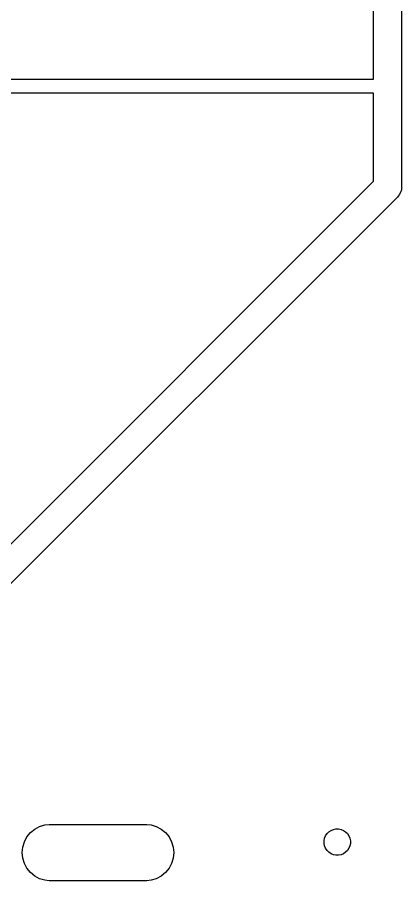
# Model space of a CAD drawing. Extents: x 1 to 84, y 1 to 137.
# Drawn here: x 73.21 to 84.13, y 1.7 to 26.26 of the extents above; entities that cross this region are included whole.
import ezdxf

# ---------------------------------------------------------------- set-up
doc = ezdxf.new("R2010")
doc.units = 0
doc.layers.add('BLACK', color=7, linetype='CONTINUOUS')

msp = doc.modelspace()

# ---------------------------------------------------------------- linework, layer by layer
at = {"layer": 'BLACK', "linetype": 'CONTINUOUS'}
for p, q in [((84.13, 45.2413), (84.13, 21.4497)), ((83.33, 24.5), (83.33, 45.0953)), ((65.025, 24.5), (83.33, 24.5)), ((83.33, 24.1), (65.025, 24.1)), ((83.33, 21.5957), (83.33, 24.1)), ((67.8, 6.06568), (83.33, 21.5957)), ((84.1294, 21.4046), (84.1242, 21.3516)), ((84.13, 21.4104), (84.1294, 21.4046)), ((84.13, 21.4497), (84.1319, 21.43)), ((84.1319, 21.43), (84.13, 21.4104)), ((83.999, 21.1333), (67.8967, 5.03105)), ((84.0142, 21.1458), (83.999, 21.1333)), ((84.0331, 21.1687), (84.0142, 21.1458)), ((84.0642, 21.2067), (84.0331, 21.1687)), ((84.1013, 21.2762), (84.0642, 21.2067)), ((84.1242, 21.3516), (84.1013, 21.2762)), ((73.7034, 3.16839), (73.8424, 3.24268)), ((73.8424, 3.24268), (73.9932, 3.28842)), ((73.9932, 3.28842), (74.1107, 3.3)), ((74.1107, 3.3), (76.8893, 3.3)), ((76.8893, 3.3), (77.0068, 3.28842)), ((77.0068, 3.28842), (77.1576, 3.24268)), ((77.1576, 3.24268), (77.2966, 3.16839)), ((73.4816, 2.94661), (73.5816, 3.06842)), ((73.5816, 3.06842), (73.7034, 3.16839)), ((77.2966, 3.16839), (77.4184, 3.06842)), ((77.4184, 3.06842), (77.5184, 2.94661)), ((81.9394, 2.90938), (81.9677, 2.97763)), ((81.9677, 2.97763), (82.0087, 3.03905)), ((82.0087, 3.03905), (82.061, 3.09128)), ((82.061, 3.09128), (82.1224, 3.13232)), ((82.1224, 3.13232), (82.1906, 3.16059)), ((82.1906, 3.16059), (82.2631, 3.175)), ((82.2631, 3.175), (82.3369, 3.175)), ((82.3369, 3.175), (82.4094, 3.16059)), ((82.4094, 3.16059), (82.4776, 3.13232)), ((82.4776, 3.13232), (82.539, 3.09128)), ((82.539, 3.09128), (82.5913, 3.03905)), ((82.5913, 3.03905), (82.6323, 2.97763)), ((82.6323, 2.97763), (82.6606, 2.90938)), ((73.3616, 2.65683), (73.4073, 2.80763)), ((73.4073, 2.80763), (73.4816, 2.94661)), ((77.5184, 2.94661), (77.5927, 2.80763)), ((77.5927, 2.80763), (77.6384, 2.65683)), ((81.925, 2.83693), (81.9394, 2.90938)), ((81.925, 2.76307), (81.925, 2.83693)), ((81.9394, 2.69062), (81.925, 2.76307)), ((82.6606, 2.90938), (82.675, 2.83693)), ((82.675, 2.76307), (82.6606, 2.69062)), ((82.675, 2.83693), (82.675, 2.76307)), ((73.3461, 2.5), (73.3616, 2.65683)), ((73.3616, 2.34317), (73.3461, 2.5)), ((77.6384, 2.65683), (77.6539, 2.5)), ((77.6539, 2.5), (77.6384, 2.34317)), ((81.9677, 2.62237), (81.9394, 2.69062)), ((82.0087, 2.56095), (81.9677, 2.62237)), ((82.061, 2.50872), (82.0087, 2.56095)), ((82.1224, 2.46768), (82.061, 2.50872)), ((82.1906, 2.43941), (82.1224, 2.46768)), ((82.4776, 2.46768), (82.4094, 2.43941)), ((82.539, 2.50872), (82.4776, 2.46768)), ((82.5913, 2.56095), (82.539, 2.50872)), ((82.6323, 2.62237), (82.5913, 2.56095)), ((82.6606, 2.69062), (82.6323, 2.62237)), ((73.4073, 2.19237), (73.3616, 2.34317)), ((77.6384, 2.34317), (77.5927, 2.19237)), ((82.2631, 2.425), (82.1906, 2.43941)), ((82.3369, 2.425), (82.2631, 2.425)), ((82.4094, 2.43941), (82.3369, 2.425)), ((73.4816, 2.05339), (73.4073, 2.19237)), ((73.5816, 1.93158), (73.4816, 2.05339)), ((77.5184, 2.05339), (77.4184, 1.93158)), ((77.5927, 2.19237), (77.5184, 2.05339)), ((73.7034, 1.83161), (73.5816, 1.93158)), ((73.8424, 1.75732), (73.7034, 1.83161)), ((73.9932, 1.71158), (73.8424, 1.75732)), ((77.1576, 1.75732), (77.0068, 1.71158)), ((77.2966, 1.83161), (77.1576, 1.75732)), ((77.4184, 1.93158), (77.2966, 1.83161)), ((74.1107, 1.7), (73.9932, 1.71158)), ((76.8893, 1.7), (74.1107, 1.7)), ((77.0068, 1.71158), (76.8893, 1.7))]:
    msp.add_line(p, q, dxfattribs=at)

doc.saveas('drawing.dxf')
